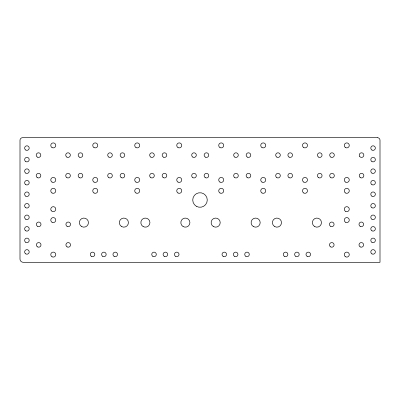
<?xml version="1.0" encoding="UTF-8"?>
<svg xmlns="http://www.w3.org/2000/svg" width="400" height="400" viewBox="0 0 400 400"><rect width="100%" height="100%" fill="white"/><g stroke="black" fill="none" stroke-linecap="round" stroke-linejoin="round"><path stroke-width="0.6" d="M377.42 137.69L22.58 137.69A2.58 2.58 0 0 0 20 140.27L20 259.045A3.265 3.265 0 0 0 23.265 262.31L380 262.31L380 140.27A2.58 2.58 0 0 0 377.42 137.69M196.365 206.295A7.27 7.27 0 0 0 207.27 200A7.27 7.27 0 0 0 196.365 193.705A7.27 7.27 0 0 0 196.365 206.295M51.105 210.425A2.5 2.5 0 0 0 55.435 210.425A2.5 2.5 0 0 0 53.27 206.68A2.5 2.5 0 0 0 51.105 210.425M52.02 256.765A2.5 2.5 0 0 0 55.77 254.605A2.5 2.5 0 0 0 52.02 252.44A2.5 2.5 0 0 0 52.02 256.765M52.02 222.24A2.5 2.5 0 0 0 55.77 220.08A2.5 2.5 0 0 0 52.02 217.915A2.5 2.5 0 0 0 52.02 222.24M52.02 192.985A2.5 2.5 0 0 0 55.77 190.825A2.5 2.5 0 0 0 52.02 188.66A2.5 2.5 0 0 0 52.02 192.985M52.02 147.56A2.5 2.5 0 0 0 55.77 145.395A2.5 2.5 0 0 0 52.02 143.235A2.5 2.5 0 0 0 52.02 147.56M52.02 182.085A2.5 2.5 0 0 0 55.77 179.92A2.5 2.5 0 0 0 52.02 177.76A2.5 2.5 0 0 0 52.02 182.085M93.995 192.985A2.5 2.5 0 0 0 97.745 190.825A2.5 2.5 0 0 0 93.995 188.66A2.5 2.5 0 0 0 93.995 192.985M93.995 147.56A2.5 2.5 0 0 0 97.745 145.395A2.5 2.5 0 0 0 93.995 143.235A2.5 2.5 0 0 0 93.995 147.56M93.995 182.085A2.5 2.5 0 0 0 97.745 179.92A2.5 2.5 0 0 0 93.995 177.76A2.5 2.5 0 0 0 93.995 182.085M135.97 192.985A2.5 2.5 0 0 0 139.72 190.825A2.5 2.5 0 0 0 135.97 188.66A2.5 2.5 0 0 0 135.97 192.985M135.97 147.56A2.5 2.5 0 0 0 139.72 145.395A2.5 2.5 0 0 0 135.97 143.235A2.5 2.5 0 0 0 135.97 147.56M135.97 182.085A2.5 2.5 0 0 0 139.72 179.92A2.5 2.5 0 0 0 135.97 177.76A2.5 2.5 0 0 0 135.97 182.085M177.99 192.985A2.5 2.5 0 0 0 181.74 190.825A2.5 2.5 0 0 0 177.99 188.66A2.5 2.5 0 0 0 177.99 192.985M177.99 147.56A2.5 2.5 0 0 0 181.74 145.395A2.5 2.5 0 0 0 177.99 143.235A2.5 2.5 0 0 0 177.99 147.56M177.99 182.085A2.5 2.5 0 0 0 181.74 179.92A2.5 2.5 0 0 0 177.99 177.76A2.5 2.5 0 0 0 177.99 182.085M219.965 192.985A2.5 2.5 0 0 0 223.715 190.825A2.5 2.5 0 0 0 219.965 188.66A2.5 2.5 0 0 0 219.965 192.985M219.965 147.56A2.5 2.5 0 0 0 223.715 145.395A2.5 2.5 0 0 0 219.965 143.235A2.5 2.5 0 0 0 219.965 147.56M219.965 182.085A2.5 2.5 0 0 0 223.715 179.92A2.5 2.5 0 0 0 219.965 177.76A2.5 2.5 0 0 0 219.965 182.085M261.985 192.985A2.5 2.5 0 0 0 265.735 190.825A2.5 2.5 0 0 0 261.985 188.66A2.5 2.5 0 0 0 261.985 192.985M261.985 147.56A2.5 2.5 0 0 0 265.735 145.395A2.5 2.5 0 0 0 261.985 143.235A2.5 2.5 0 0 0 261.985 147.56M261.985 182.085A2.5 2.5 0 0 0 265.735 179.92A2.5 2.5 0 0 0 261.985 177.76A2.5 2.5 0 0 0 261.985 182.085M303.735 192.985A2.5 2.5 0 0 0 307.48 190.825A2.5 2.5 0 0 0 303.735 188.66A2.5 2.5 0 0 0 303.735 192.985M303.735 147.56A2.5 2.5 0 0 0 307.48 145.395A2.5 2.5 0 0 0 303.735 143.235A2.5 2.5 0 0 0 303.735 147.56M303.735 182.085A2.5 2.5 0 0 0 307.48 179.92A2.5 2.5 0 0 0 303.735 177.76A2.5 2.5 0 0 0 303.735 182.085M345.525 192.985A2.5 2.5 0 0 0 349.275 190.825A2.5 2.5 0 0 0 345.525 188.66A2.5 2.5 0 0 0 345.525 192.985M345.525 147.56A2.5 2.5 0 0 0 349.275 145.395A2.5 2.5 0 0 0 345.525 143.235A2.5 2.5 0 0 0 345.525 147.56M345.525 182.085A2.5 2.5 0 0 0 349.275 179.92A2.5 2.5 0 0 0 345.525 177.76A2.5 2.5 0 0 0 345.525 182.085M345.525 211.34A2.5 2.5 0 0 0 349.275 209.175A2.5 2.5 0 0 0 345.525 207.015A2.5 2.5 0 0 0 345.525 211.34M345.525 256.765A2.5 2.5 0 0 0 349.275 254.605A2.5 2.5 0 0 0 345.525 252.44A2.5 2.5 0 0 0 345.525 256.765M345.525 222.24A2.5 2.5 0 0 0 349.275 220.08A2.5 2.5 0 0 0 345.525 217.915A2.5 2.5 0 0 0 345.525 222.24M25.785 253.89A2.27 2.27 0 0 0 29.195 251.925A2.27 2.27 0 0 0 25.785 249.955A2.27 2.27 0 0 0 25.785 253.89M25.785 242.35A2.27 2.27 0 0 0 29.195 240.385A2.27 2.27 0 0 0 25.785 238.42A2.27 2.27 0 0 0 25.785 242.35M25.785 230.815A2.27 2.27 0 0 0 29.195 228.845A2.27 2.27 0 0 0 25.785 226.88A2.27 2.27 0 0 0 25.785 230.815M25.785 219.275A2.27 2.27 0 0 0 29.195 217.31A2.27 2.27 0 0 0 25.785 215.34A2.27 2.27 0 0 0 25.785 219.275M25.785 207.735A2.27 2.27 0 0 0 29.195 205.77A2.27 2.27 0 0 0 25.785 203.8A2.27 2.27 0 0 0 25.785 207.735M25.785 196.2A2.27 2.27 0 0 0 29.195 194.23A2.27 2.27 0 0 0 25.785 192.265A2.27 2.27 0 0 0 25.785 196.2M25.785 184.66A2.27 2.27 0 0 0 29.195 182.69A2.27 2.27 0 0 0 25.785 180.725A2.27 2.27 0 0 0 25.785 184.66M25.785 173.12A2.27 2.27 0 0 0 29.195 171.155A2.27 2.27 0 0 0 25.785 169.185A2.27 2.27 0 0 0 25.785 173.12M25.785 161.58A2.27 2.27 0 0 0 29.195 159.615A2.27 2.27 0 0 0 25.785 157.65A2.27 2.27 0 0 0 25.785 161.58M25.785 150.045A2.27 2.27 0 0 0 29.195 148.075A2.27 2.27 0 0 0 25.785 146.11A2.27 2.27 0 0 0 25.785 150.045M371.94 253.89A2.27 2.27 0 0 0 375.35 251.925A2.27 2.27 0 0 0 371.94 249.955A2.27 2.27 0 0 0 371.94 253.89M371.94 242.35A2.27 2.27 0 0 0 375.35 240.385A2.27 2.27 0 0 0 371.94 238.42A2.27 2.27 0 0 0 371.94 242.35M371.94 230.815A2.27 2.27 0 0 0 375.35 228.845A2.27 2.27 0 0 0 371.94 226.88A2.27 2.27 0 0 0 371.94 230.815M371.94 219.275A2.27 2.27 0 0 0 375.35 217.31A2.27 2.27 0 0 0 371.94 215.34A2.27 2.27 0 0 0 371.94 219.275M371.94 207.735A2.27 2.27 0 0 0 375.35 205.77A2.27 2.27 0 0 0 371.94 203.8A2.27 2.27 0 0 0 371.94 207.735M371.94 196.2A2.27 2.27 0 0 0 375.35 194.23A2.27 2.27 0 0 0 371.94 192.265A2.27 2.27 0 0 0 371.94 196.2M371.94 184.66A2.27 2.27 0 0 0 375.35 182.69A2.27 2.27 0 0 0 371.94 180.725A2.27 2.27 0 0 0 371.94 184.66M371.94 173.12A2.27 2.27 0 0 0 375.35 171.155A2.27 2.27 0 0 0 371.94 169.185A2.27 2.27 0 0 0 371.94 173.12M371.94 161.58A2.27 2.27 0 0 0 375.35 159.615A2.27 2.27 0 0 0 371.94 157.65A2.27 2.27 0 0 0 371.94 161.58M371.94 150.045A2.27 2.27 0 0 0 375.35 148.075A2.27 2.27 0 0 0 371.94 146.11A2.27 2.27 0 0 0 371.94 150.045M91.395 256.38A2.27 2.27 0 0 0 94.8 254.41A2.27 2.27 0 0 0 91.395 252.445A2.27 2.27 0 0 0 91.395 256.38M102.75 256.38A2.27 2.27 0 0 0 106.155 254.41A2.27 2.27 0 0 0 102.75 252.445A2.27 2.27 0 0 0 102.75 256.38M114.105 256.38A2.27 2.27 0 0 0 117.515 254.41A2.27 2.27 0 0 0 114.105 252.445A2.27 2.27 0 0 0 114.105 256.38M81.625 226.55A4.545 4.545 0 0 0 88.44 222.615A4.545 4.545 0 0 0 81.625 218.68A4.545 4.545 0 0 0 81.625 226.55M121.6 226.55A4.545 4.545 0 0 0 128.415 222.615A4.545 4.545 0 0 0 121.6 218.68A4.545 4.545 0 0 0 121.6 226.55M152.89 256.38A2.27 2.27 0 0 0 156.3 254.41A2.27 2.27 0 0 0 152.89 252.445A2.27 2.27 0 0 0 152.89 256.38M164.25 256.38A2.27 2.27 0 0 0 167.655 254.41A2.27 2.27 0 0 0 164.25 252.445A2.27 2.27 0 0 0 164.25 256.38M175.605 256.38A2.27 2.27 0 0 0 179.015 254.41A2.27 2.27 0 0 0 175.605 252.445A2.27 2.27 0 0 0 175.605 256.38M143.125 226.55A4.545 4.545 0 0 0 149.94 222.615A4.545 4.545 0 0 0 143.125 218.68A4.545 4.545 0 0 0 143.125 226.55M183.1 226.55A4.545 4.545 0 0 0 189.915 222.615A4.545 4.545 0 0 0 183.1 218.68A4.545 4.545 0 0 0 183.1 226.55M223.165 256.38A2.27 2.27 0 0 0 226.57 254.41A2.27 2.27 0 0 0 223.165 252.445A2.27 2.27 0 0 0 223.165 256.38M234.52 256.38A2.27 2.27 0 0 0 237.925 254.41A2.27 2.27 0 0 0 234.52 252.445A2.27 2.27 0 0 0 234.52 256.38M245.875 256.38A2.27 2.27 0 0 0 249.285 254.41A2.27 2.27 0 0 0 245.875 252.445A2.27 2.27 0 0 0 245.875 256.38M213.395 226.55A4.545 4.545 0 0 0 220.21 222.615A4.545 4.545 0 0 0 213.395 218.68A4.545 4.545 0 0 0 213.395 226.55M253.37 226.55A4.545 4.545 0 0 0 260.185 222.615A4.545 4.545 0 0 0 253.37 218.68A4.545 4.545 0 0 0 253.37 226.55M284.43 256.38A2.27 2.27 0 0 0 287.84 254.41A2.27 2.27 0 0 0 284.43 252.445A2.27 2.27 0 0 0 284.43 256.38M295.785 256.38A2.27 2.27 0 0 0 299.195 254.41A2.27 2.27 0 0 0 295.785 252.445A2.27 2.27 0 0 0 295.785 256.38M307.145 256.38A2.27 2.27 0 0 0 310.55 254.41A2.27 2.27 0 0 0 307.145 252.445A2.27 2.27 0 0 0 307.145 256.38M274.665 226.55A4.545 4.545 0 0 0 281.48 222.615A4.545 4.545 0 0 0 274.665 218.68A4.545 4.545 0 0 0 274.665 226.55M314.64 226.55A4.545 4.545 0 0 0 321.455 222.615A4.545 4.545 0 0 0 314.64 218.68A4.545 4.545 0 0 0 314.64 226.55M66.885 177.655A2.31 2.31 0 0 0 70.345 175.655A2.31 2.31 0 0 0 66.885 173.655A2.31 2.31 0 0 0 66.885 177.655M37.35 177.655A2.31 2.31 0 0 0 40.81 175.655A2.31 2.31 0 0 0 37.35 173.655A2.31 2.31 0 0 0 37.35 177.655M66.885 157.11A2.31 2.31 0 0 0 70.345 155.115A2.31 2.31 0 0 0 66.885 153.115A2.31 2.31 0 0 0 66.885 157.11M37.35 157.11A2.31 2.31 0 0 0 40.81 155.115A2.31 2.31 0 0 0 37.35 153.115A2.31 2.31 0 0 0 37.35 157.11M67.075 246.885A2.31 2.31 0 0 0 70.54 244.885A2.31 2.31 0 0 0 67.075 242.89A2.31 2.31 0 0 0 67.075 246.885M37.54 246.885A2.31 2.31 0 0 0 41 244.885A2.31 2.31 0 0 0 37.54 242.89A2.31 2.31 0 0 0 37.54 246.885M67.075 226.345A2.31 2.31 0 0 0 70.54 224.345A2.31 2.31 0 0 0 67.075 222.345A2.31 2.31 0 0 0 67.075 226.345M37.54 226.345A2.31 2.31 0 0 0 41 224.345A2.31 2.31 0 0 0 37.54 222.345A2.31 2.31 0 0 0 37.54 226.345M108.86 177.655A2.31 2.31 0 0 0 112.32 175.655A2.31 2.31 0 0 0 108.86 173.655A2.31 2.31 0 0 0 108.86 177.655M79.325 177.655A2.31 2.31 0 0 0 82.785 175.655A2.31 2.31 0 0 0 79.325 173.655A2.31 2.31 0 0 0 79.325 177.655M108.86 157.11A2.31 2.31 0 0 0 112.32 155.115A2.31 2.31 0 0 0 108.86 153.115A2.31 2.31 0 0 0 108.86 157.11M79.325 157.11A2.31 2.31 0 0 0 82.785 155.115A2.31 2.31 0 0 0 79.325 153.115A2.31 2.31 0 0 0 79.325 157.11M150.835 177.655A2.31 2.31 0 0 0 154.295 175.655A2.31 2.31 0 0 0 150.835 173.655A2.31 2.31 0 0 0 150.835 177.655M121.3 177.655A2.31 2.31 0 0 0 124.76 175.655A2.31 2.31 0 0 0 121.3 173.655A2.31 2.31 0 0 0 121.3 177.655M150.835 157.11A2.31 2.31 0 0 0 154.295 155.115A2.31 2.31 0 0 0 150.835 153.115A2.31 2.31 0 0 0 150.835 157.11M121.3 157.11A2.31 2.31 0 0 0 124.76 155.115A2.31 2.31 0 0 0 121.3 153.115A2.31 2.31 0 0 0 121.3 157.11M192.855 177.655A2.31 2.31 0 0 0 196.315 175.655A2.31 2.31 0 0 0 192.855 173.655A2.31 2.31 0 0 0 192.855 177.655M163.32 177.655A2.31 2.31 0 0 0 166.78 175.655A2.31 2.31 0 0 0 163.32 173.655A2.31 2.31 0 0 0 163.32 177.655M192.855 157.11A2.31 2.31 0 0 0 196.315 155.115A2.31 2.31 0 0 0 192.855 153.115A2.31 2.31 0 0 0 192.855 157.11M163.32 157.11A2.31 2.31 0 0 0 166.78 155.115A2.31 2.31 0 0 0 163.32 153.115A2.31 2.31 0 0 0 163.32 157.11M234.83 177.655A2.31 2.31 0 0 0 238.29 175.655A2.31 2.31 0 0 0 234.83 173.655A2.31 2.31 0 0 0 234.83 177.655M205.29 177.655A2.31 2.31 0 0 0 208.755 175.655A2.31 2.31 0 0 0 205.29 173.655A2.31 2.31 0 0 0 205.29 177.655M234.83 157.11A2.31 2.31 0 0 0 238.29 155.115A2.31 2.31 0 0 0 234.83 153.115A2.31 2.31 0 0 0 234.83 157.11M205.29 157.11A2.31 2.31 0 0 0 208.755 155.115A2.31 2.31 0 0 0 205.29 153.115A2.31 2.31 0 0 0 205.29 157.11M276.85 177.655A2.31 2.31 0 0 0 280.31 175.655A2.31 2.31 0 0 0 276.85 173.655A2.31 2.31 0 0 0 276.85 177.655M247.31 177.655A2.31 2.31 0 0 0 250.775 175.655A2.31 2.31 0 0 0 247.31 173.655A2.31 2.31 0 0 0 247.31 177.655M276.85 157.11A2.31 2.31 0 0 0 280.31 155.115A2.31 2.31 0 0 0 276.85 153.115A2.31 2.31 0 0 0 276.85 157.11M247.31 157.11A2.31 2.31 0 0 0 250.775 155.115A2.31 2.31 0 0 0 247.31 153.115A2.31 2.31 0 0 0 247.31 157.11M318.595 177.655A2.31 2.31 0 0 0 322.06 175.655A2.31 2.31 0 0 0 318.595 173.655A2.31 2.31 0 0 0 318.595 177.655M289.06 177.655A2.31 2.31 0 0 0 292.52 175.655A2.31 2.31 0 0 0 289.06 173.655A2.31 2.31 0 0 0 289.06 177.655M318.595 157.11A2.31 2.31 0 0 0 322.06 155.115A2.31 2.31 0 0 0 318.595 153.115A2.31 2.31 0 0 0 318.595 157.11M289.06 157.11A2.31 2.31 0 0 0 292.52 155.115A2.31 2.31 0 0 0 289.06 153.115A2.31 2.31 0 0 0 289.06 157.11M360.39 177.655A2.31 2.31 0 0 0 363.85 175.655A2.31 2.31 0 0 0 360.39 173.655A2.31 2.31 0 0 0 360.39 177.655M330.855 177.655A2.31 2.31 0 0 0 334.315 175.655A2.31 2.31 0 0 0 330.855 173.655A2.31 2.31 0 0 0 330.855 177.655M359.545 156.265A2.31 2.31 0 0 0 363.54 156.265A2.31 2.31 0 0 0 361.545 152.805A2.31 2.31 0 0 0 359.545 156.265M330.855 157.11A2.31 2.31 0 0 0 334.315 155.115A2.31 2.31 0 0 0 330.855 153.115A2.31 2.31 0 0 0 330.855 157.11M360.155 246.885A2.31 2.31 0 0 0 363.615 244.885A2.31 2.31 0 0 0 360.155 242.89A2.31 2.31 0 0 0 360.155 246.885M330.615 246.885A2.31 2.31 0 0 0 334.08 244.885A2.31 2.31 0 0 0 330.615 242.89A2.31 2.31 0 0 0 330.615 246.885M360.155 226.345A2.31 2.31 0 0 0 363.615 224.345A2.31 2.31 0 0 0 360.155 222.345A2.31 2.31 0 0 0 360.155 226.345M330.615 226.345A2.31 2.31 0 0 0 334.08 224.345A2.31 2.31 0 0 0 330.615 222.345A2.31 2.31 0 0 0 330.615 226.345"/></g></svg>
